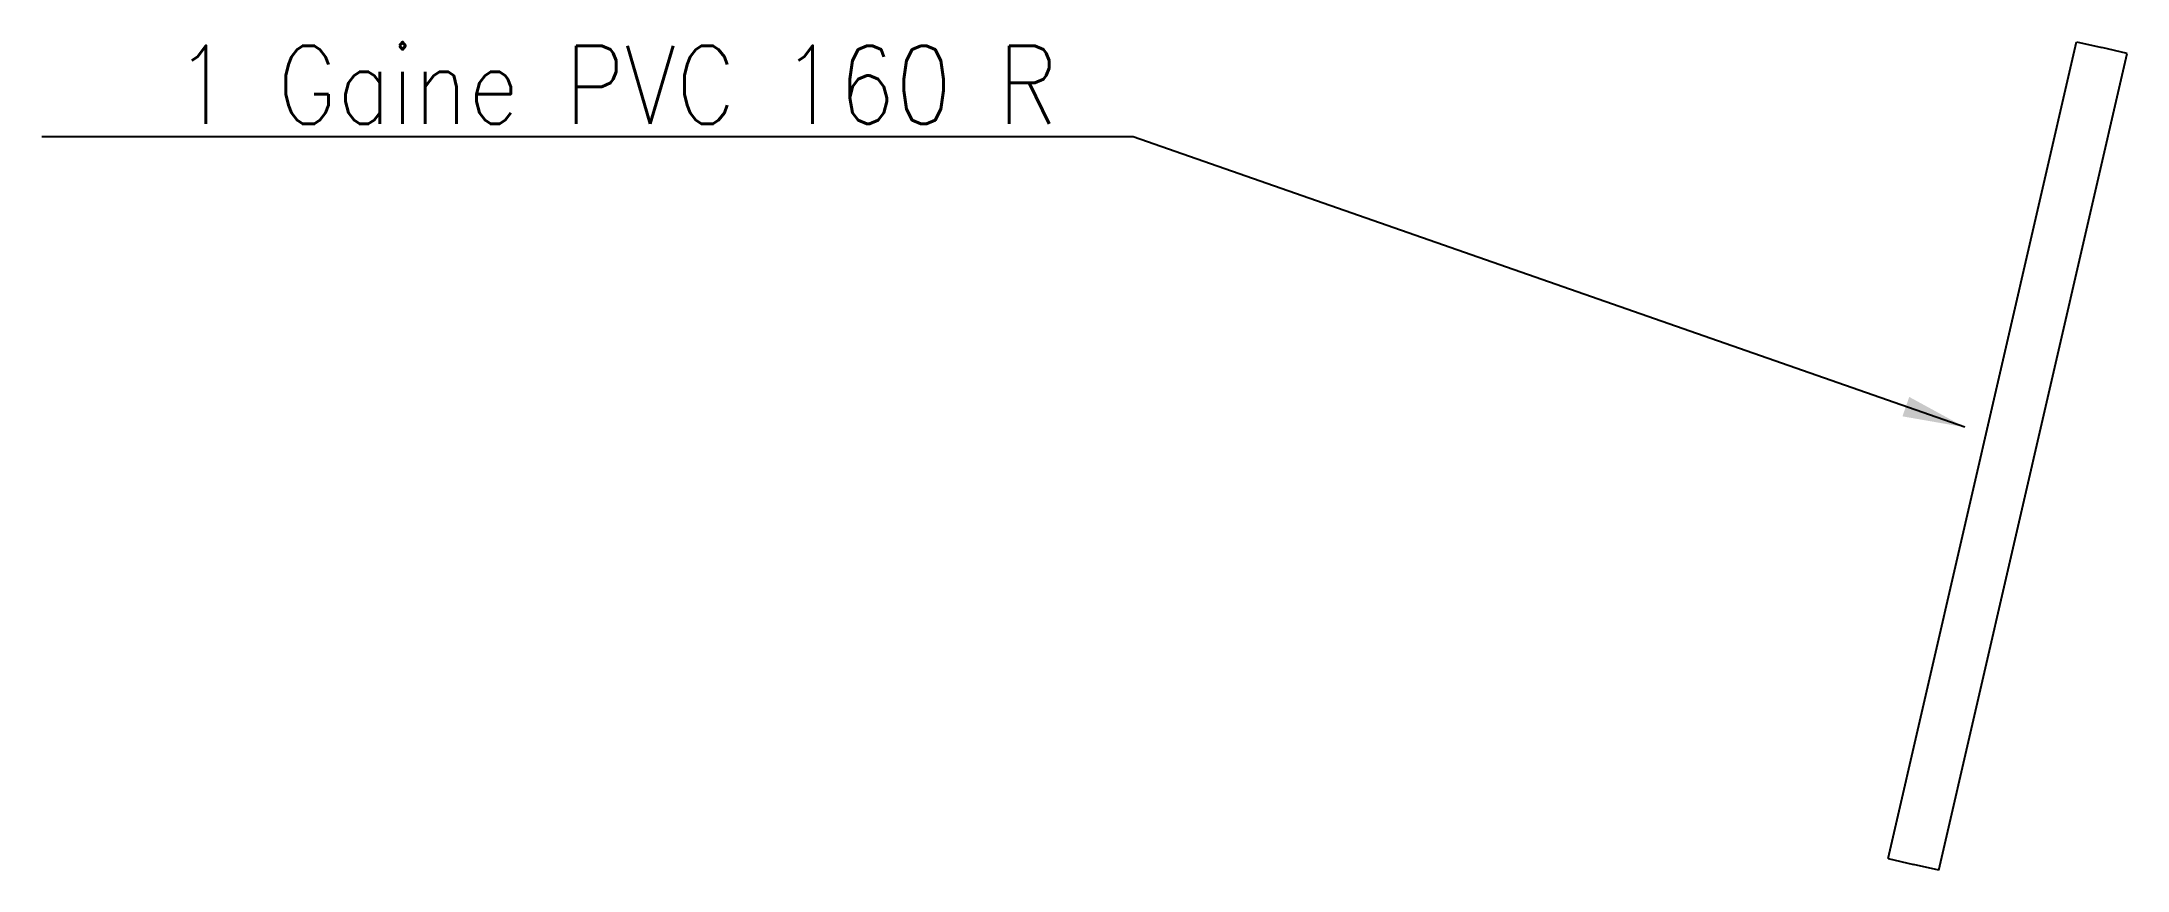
# Model space of a CAD drawing. Header units: millimetres. Extents: x 185062 to 185628, y 128082 to 128782.
# Drawn here: x 185588.06 to 185628.07, y 128766.56 to 128782.46 of the extents above.
import ezdxf

# ---------------------------------------------------------------- set-up
doc = ezdxf.new("R2010")
doc.units = ezdxf.units.MM
doc.layers.add('I_410', color=7, linetype='CONTINUOUS')
doc.styles.get("Standard").update_dxf_attribs({"font": 'romans.shx', "width": 0.85})
doc.dimstyles.get("Standard").update_dxf_attribs({"dimtxt": 1.5, "dimasz": 1.2, "dimexe": 0.625, "dimexo": 0.625, "dimgap": 0.25, "dimtad": 1, "dimdec": 1, "dimzin": 0, "dimdsep": 46, "dimtxsty": 'Standard', "dimcen": -0.5, "dimadec": 0, "dimazin": 0, "dimtfac": 1, "dimtdec": 1, "dimtmove": 0, "dimatfit": 3, "dimfxl": 1, "dimtolj": 1, "dimtzin": 0, "dimarcsym": 0})

msp = doc.modelspace()

# ---------------------------------------------------------------- linework, layer by layer
at = {"layer": 'I_410', "color": 7, "linetype": 'CONTINUOUS'}
for p, q in [((185623.484, 128766.783), (185627.099, 128782.457)), ((185624.458, 128766.558), (185628.073, 128782.232)), ((185627.099, 128782.457), (185627.586, 128782.345)), ((185628.073, 128782.232), (185627.586, 128782.345)), ((185623.484, 128766.783), (185623.971, 128766.67)), ((185624.458, 128766.558), (185623.971, 128766.67))]:
    msp.add_line(p, q, dxfattribs=at)

# ---------------------------------------------------------------- texts
at = {"layer": 'I_410', "insert": (185607.551, 128780.88), "char_height": 1.5, "attachment_point": 9}
msp.add_mtext('1 Gaine PVC 160 R', dxfattribs=at)

# ---------------------------------------------------------------- leaders
at = {"layer": 'I_410', "annotation_type": 0, "has_hookline": 1, "hookline_direction": 1, "text_width": 19.489}
msp.add_leader([(185624.958, 128775.059), (185609.001, 128780.63), (185607.801, 128780.63)], dimstyle='Standard', dxfattribs=at)

doc.saveas('drawing.dxf')
